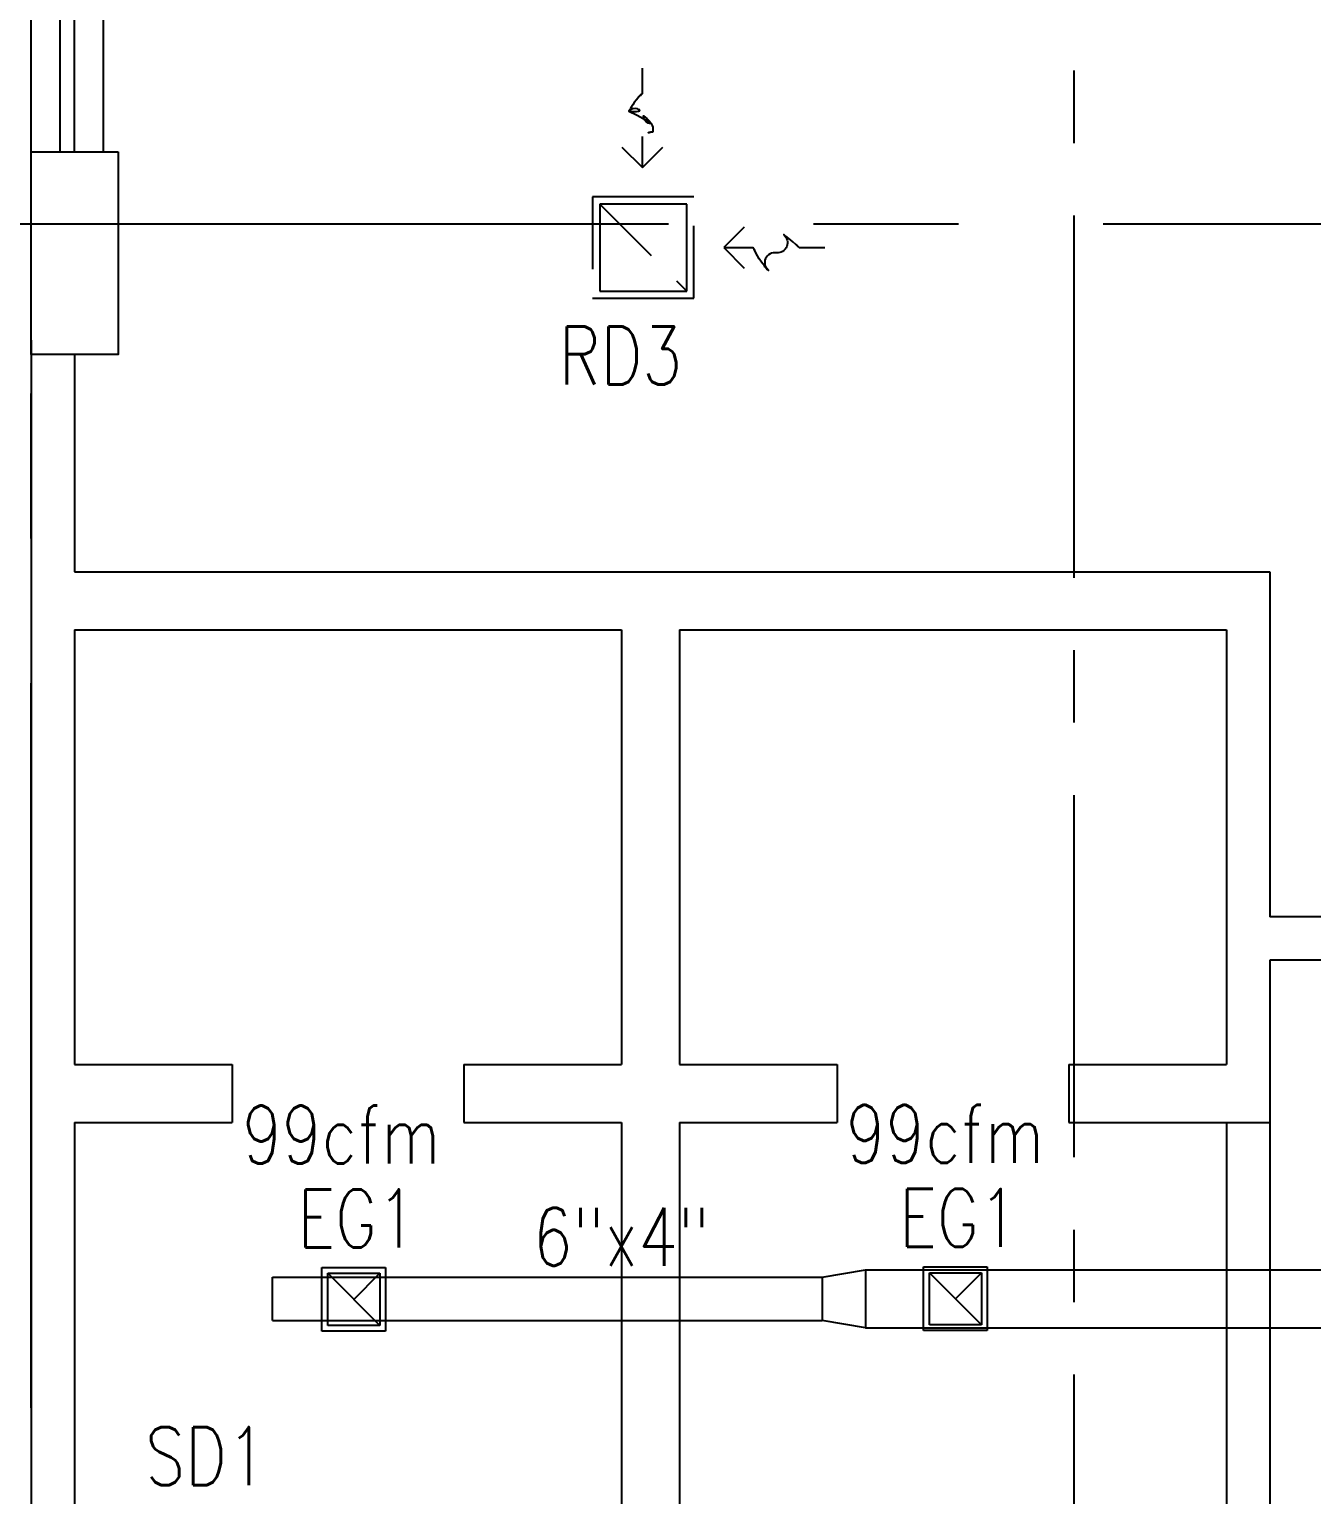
# Model space of a CAD drawing. Extents: x 417866231.7 to 417866328.5, y 43498046.7 to 43498124.2.
# Drawn here: x 417866264.87 to 417866269.3, y 43498086.42 to 43498091.48 of the extents above; entities that cross this region are included whole.
import ezdxf

# ---------------------------------------------------------------- set-up
doc = ezdxf.new("R2010")
doc.units = 0
doc.header["$MEASUREMENT"] = 0
for name, pattern in [('CENTER', [2, 1.25, -0.25, 0.25, -0.25]), ('CENTERX2', [4, 2.5, -0.5, 0.5, -0.5]), ('HIDDEN', [0.375, 0.25, -0.125])]:
    doc.linetypes.add(name, pattern=pattern)
for name, color, linetype in [('AXES', 11, 'CENTERX2'), ('AXES1', 11, 'CENTER'), ('COL', 7, 'CONTINUOUS'), ('EXDUCT', 10, 'CONTINUOUS'), ('HAT', 11, 'CONTINUOUS'), ('INSUL', 9, 'CONTINUOUS'), ('M-EGU.', 2, 'CONTINUOUS'), ('M-TEXT', 2, 'CONTINUOUS'), ('SCD', 2, 'CONTINUOUS'), ('WALL', 9, 'CONTINUOUS')]:
    doc.layers.add(name, color=color, linetype=linetype)
doc.styles.add('ROMANS', font='ROMANS.shx', dxfattribs={"width": 0.6})

# ---------------------------------------------------------------- blocks, each defined once
blk = doc.blocks.new('C11')
at = {"layer": 'HAT'}
h = blk.add_hatch(dxfattribs=at)
h.set_pattern_fill('ANSI31', color=256, scale=300, style=0)
h.set_pattern_definition([(45, (-248556.182, -75061.005), (-26.5165043, 26.5165043), [])])
h.paths.add_polyline_path([(300, 700), (0, 700), (0, 350), (300, 350)])
h.paths.add_polyline_path([(300, 350), (0, 350), (0, 0), (300, 0)])
at = {"layer": 'COL'}
blk.add_lwpolyline([(300, 700), (300, 0), (0, 0), (0, 700)], close=True, dxfattribs=at)

msp = doc.modelspace()

# ---------------------------------------------------------------- linework, layer by layer
at = {"layer": 'AXES'}
for p, q in [((417866264.8786, 43498046.7245), (417866264.8786, 43498123.1872)), ((417866307.0786, 43498090.8088), (417866239.0386, 43498090.8088))]:
    msp.add_line(p, q, dxfattribs=at)
at = {"layer": 'AXES1'}
msp.add_line((417866268.4786, 43498053.5888), (417866268.4786, 43498112.4088), dxfattribs=at)
at = {"layer": 'EXDUCT', "linetype": 'ByBlock'}
for p, q in [((417866265.7121, 43498087.1757), (417866267.6082, 43498087.1757)), ((417866265.7121, 43498087.0257), (417866265.7121, 43498087.1757)), ((417866267.6082, 43498087.1757), (417866267.7582, 43498087.2007)), ((417866267.6082, 43498087.1757), (417866267.6082, 43498087.0257)), ((417866267.7582, 43498087.2007), (417866271.4277, 43498087.2007)), ((417866267.7582, 43498087.2007), (417866267.7582, 43498087.0007)), ((417866265.7121, 43498087.0257), (417866267.6082, 43498087.0257)), ((417866267.7582, 43498087.0007), (417866267.6082, 43498087.0257)), ((417866267.7582, 43498087.0007), (417866271.4277, 43498087.0007))]:
    msp.add_line(p, q, dxfattribs=at)
at = {"layer": 'INSUL'}
for p, q in [((417866264.9786, 43498091.0588), (417866264.9786, 43498093.3588)), ((417866265.0286, 43498091.0588), (417866265.0286, 43498093.3588))]:
    msp.add_line(p, q, dxfattribs=at)
at = {"layer": 'M-EGU.'}
for p, q in [((417866266.9881, 43498091.2612), (417866266.9881, 43498091.3472)), ((417866266.9174, 43498091.0747), (417866266.9881, 43498091.004)), ((417866266.9881, 43498091.004), (417866266.9881, 43498091.1109)), ((417866266.9881, 43498091.004), (417866267.0589, 43498091.0747)), ((417866266.8413, 43498090.8781), (417866266.8413, 43498090.5781)), ((417866267.1413, 43498090.8781), (417866266.8413, 43498090.8781)), ((417866267.1413, 43498090.5781), (417866267.1413, 43498090.8781)), ((417866267.3394, 43498090.7985), (417866267.2687, 43498090.7278)), ((417866267.2687, 43498090.7278), (417866267.3394, 43498090.6571)), ((417866267.2687, 43498090.7278), (417866267.3698, 43498090.7278)), ((417866267.529, 43498090.7278), (417866267.6176, 43498090.7278)), ((417866266.8413, 43498090.5781), (417866267.1413, 43498090.5781))]:
    msp.add_line(p, q, dxfattribs=at)
at = {"layer": 'M-EGU.', "linetype": 'HIDDEN'}
for p, q in [((417866266.8163, 43498090.9031), (417866266.8163, 43498090.5531)), ((417866267.1663, 43498090.9031), (417866266.8163, 43498090.9031)), ((417866266.8413, 43498090.8781), (417866267.1413, 43498090.5781)), ((417866267.1663, 43498090.5531), (417866267.1663, 43498090.9031)), ((417866266.8163, 43498090.5531), (417866267.1663, 43498090.5531))]:
    msp.add_line(p, q, dxfattribs=at)
at = {"layer": 'M-EGU.'}
for points in [[(417866266.9881, 43498091.2612, -0.187862), (417866266.9513, 43498091.2384, -0.202645), (417866266.9414, 43498091.1993, -0.616915), (417866266.9915, 43498091.1831, 0.668708), (417866267.0387, 43498091.1639, 0.194285), (417866267.0245, 43498091.128, 0.186051), (417866266.9881, 43498091.1109)], [(417866267.529, 43498090.7278, -0.1324), (417866267.5067, 43498090.76, -0.15664), (417866267.4759, 43498090.7727, -0.736612), (417866267.4507, 43498090.7097, 0.774232), (417866267.4229, 43498090.6489, 0.203349), (417866267.3807, 43498090.6763, 0.193808), (417866267.3698, 43498090.7278)]]:
    msp.add_lwpolyline(points, format="xyb", dxfattribs=at)
at = {"layer": 'SCD', "linetype": 'HIDDEN'}
for p, q in [((417866265.8821, 43498087.2085), (417866266.1021, 43498087.2085)), ((417866265.8821, 43498086.9885), (417866265.8821, 43498087.2085)), ((417866265.9021, 43498087.1885), (417866266.0821, 43498087.0085)), ((417866266.1021, 43498087.2085), (417866266.1021, 43498086.9885)), ((417866267.9585, 43498087.2106), (417866268.1785, 43498087.2106)), ((417866267.9585, 43498086.9906), (417866267.9585, 43498087.2106)), ((417866267.9785, 43498087.1906), (417866268.1585, 43498087.0106)), ((417866268.1785, 43498087.2106), (417866268.1785, 43498086.9906)), ((417866266.1021, 43498086.9885), (417866265.8821, 43498086.9885)), ((417866268.1785, 43498086.9906), (417866267.9585, 43498086.9906))]:
    msp.add_line(p, q, dxfattribs=at)
at = {"layer": 'SCD'}
for p, q in [((417866265.9021, 43498087.1885), (417866266.0821, 43498087.1885)), ((417866265.9021, 43498087.0085), (417866265.9021, 43498087.1885)), ((417866266.0821, 43498087.1885), (417866266.0821, 43498087.0085)), ((417866267.9785, 43498087.1906), (417866268.1585, 43498087.1906)), ((417866267.9785, 43498087.0106), (417866267.9785, 43498087.1906)), ((417866268.1585, 43498087.1906), (417866268.1585, 43498087.0106)), ((417866266.0821, 43498087.0085), (417866265.9021, 43498087.0085)), ((417866268.1585, 43498087.0106), (417866267.9785, 43498087.0106))]:
    msp.add_line(p, q, dxfattribs=at)
at = {"layer": 'SCD', "linetype": 'ByBlock'}
for p, q in [((417866265.9921, 43498087.0985), (417866266.0821, 43498087.1885)), ((417866268.0685, 43498087.1006), (417866268.1585, 43498087.1906))]:
    msp.add_line(p, q, dxfattribs=at)
at = {"layer": 'WALL'}
for p, q in [((417866264.8786, 43498091.0588), (417866264.8786, 43498093.5088)), ((417866264.8786, 43498091.0588), (417866264.8786, 43498093.5088)), ((417866265.1286, 43498091.0588), (417866265.1286, 43498091.8038)), ((417866264.8786, 43498090.4088), (417866264.8786, 43498085.1588)), ((417866265.0286, 43498090.3588), (417866265.0286, 43498089.6087)), ((417866265.0286, 43498089.6087), (417866269.1536, 43498089.6087)), ((417866269.1536, 43498089.6087), (417866269.1536, 43498088.4188)), ((417866265.0286, 43498089.4087), (417866266.9161, 43498089.4087)), ((417866265.0286, 43498089.4087), (417866265.0286, 43498087.9087)), ((417866266.9161, 43498089.4087), (417866266.9161, 43498087.9087)), ((417866267.1161, 43498089.4087), (417866267.1161, 43498087.9087)), ((417866267.1161, 43498089.4087), (417866269.0036, 43498089.4087)), ((417866269.0036, 43498089.4087), (417866269.0036, 43498087.9087)), ((417866271.7786, 43498088.4188), (417866269.1536, 43498088.4188)), ((417866269.1536, 43498088.2688), (417866269.1536, 43498087.8587)), ((417866269.1536, 43498088.2688), (417866269.1536, 43498084.7088)), ((417866272.1786, 43498088.2688), (417866269.1536, 43498088.2688)), ((417866265.0286, 43498087.9087), (417866265.5724, 43498087.9087)), ((417866265.5724, 43498087.9087), (417866265.5724, 43498087.7087)), ((417866266.3724, 43498087.9087), (417866266.3724, 43498087.7087)), ((417866266.3724, 43498087.9087), (417866266.9161, 43498087.9087)), ((417866267.1161, 43498087.9087), (417866267.6599, 43498087.9087)), ((417866267.6599, 43498087.9087), (417866267.6599, 43498087.7087)), ((417866268.4599, 43498087.9087), (417866269.0036, 43498087.9087)), ((417866268.4599, 43498087.9087), (417866268.4599, 43498087.7087)), ((417866265.0286, 43498087.7087), (417866265.0286, 43498085.1588)), ((417866265.0286, 43498087.7087), (417866265.5724, 43498087.7087)), ((417866266.3724, 43498087.7087), (417866266.9161, 43498087.7087)), ((417866266.9161, 43498087.7087), (417866266.9161, 43498084.7088)), ((417866267.1161, 43498087.7087), (417866267.6599, 43498087.7087)), ((417866267.1161, 43498087.7087), (417866267.1161, 43498084.7088)), ((417866268.4599, 43498087.7087), (417866269.1536, 43498087.7087)), ((417866269.0036, 43498087.7087), (417866269.0036, 43498084.7088))]:
    msp.add_line(p, q, dxfattribs=at)

# ---------------------------------------------------------------- block references
at = {"layer": 'COL', "linetype": 'ByBlock', "xscale": 0.0009999871253967285, "yscale": 0.001000002026557922, "zscale": 0.001}
msp.add_blockref('C11', (417866264.8786, 43498090.3588), dxfattribs=at)

# ---------------------------------------------------------------- texts
at = {"layer": 'M-TEXT', "style": 'ROMANS', "width": 0.8}
for s, p in [('RD3', (417866266.7, 43498090.2553)), ('99cfm', (417866265.6072, 43498087.5672)), ('99cfm', (417866267.69, 43498087.5693)), ('EG1', (417866265.7979, 43498087.2777)), ('EG1', (417866267.8744, 43498087.2799)), (' 6"x4"', (417866266.5005, 43498087.2144)), ('SD1', (417866265.2729, 43498086.4577))]:
    msp.add_text(s, height=0.2, dxfattribs=at).set_placement(p)

doc.saveas('drawing.dxf')
